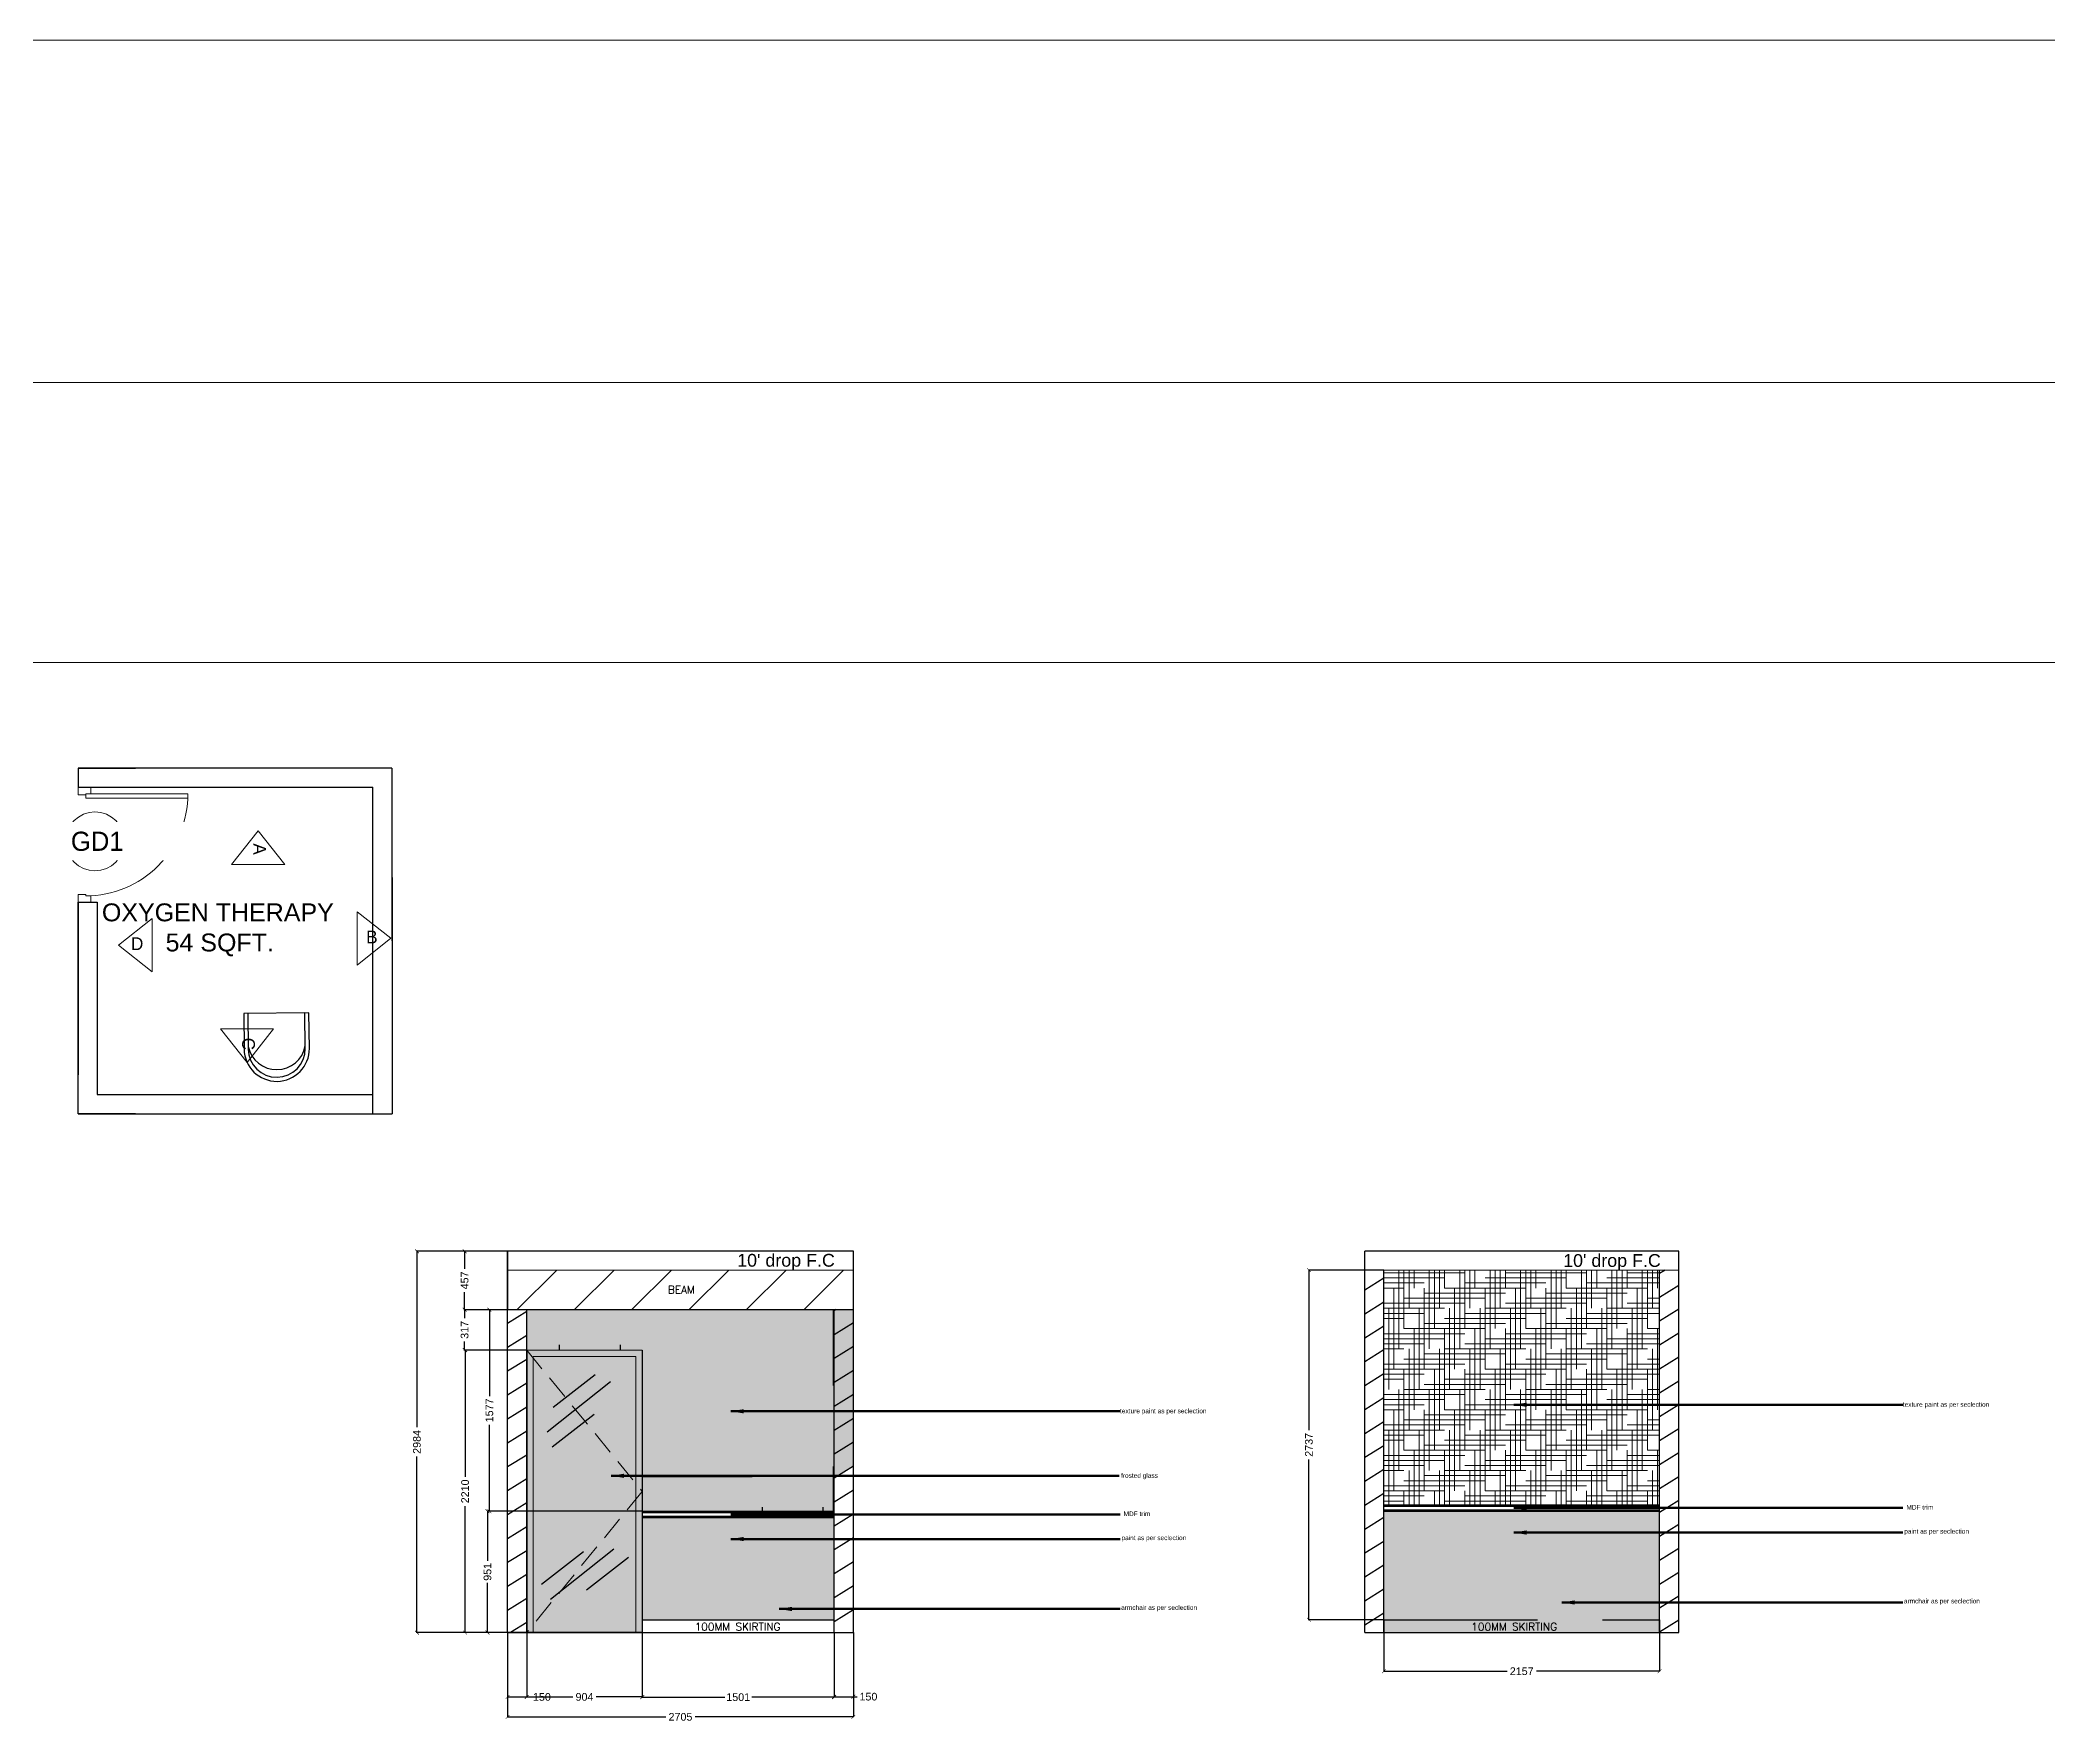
# Model space of a CAD drawing. Header units: millimetres. Extents: x 1464389 to 1998638, y -29162 to 256806.
# Drawn here: x 1534039 to 1549749, y 174892 to 188054 of the extents above; entities that cross this region are included whole.
import ezdxf

# ---------------------------------------------------------------- set-up
doc = ezdxf.new("R2010")
doc.units = ezdxf.units.MM
doc.header["$LTSCALE"] = 15
doc.header["$PDMODE"] = 35
doc.linetypes.add('DASHED2', pattern=[0.375, 0.25, -0.125])
doc.linetypes.add('HIDDEN', pattern=[9.525, 6.35, -3.175])
doc.layers.get('0').update_dxf_attribs({"lineweight": 5})
for name, color, linetype in [('A-TEXT', 4, 'Continuous'), ('COLUMN', 14, 'Continuous'), ('Layer 1', 7, 'Continuous'), ('NEW WALL', 5, 'Continuous'), ('S-beamline-7', 8, 'HIDDEN'), ('Text', 250, 'Continuous')]:
    doc.layers.add(name, color=color, linetype=linetype)
for name, color, linetype, lineweight in [('dimension', 1, 'Continuous', 25), ('DOOR', 124, 'Continuous', 9), ('false ceiling', 124, 'Continuous', 9), ('Hatch', 252, 'Continuous', 15), ('I-ANNO-SYMB', 6, 'Continuous', 20), ('leader', 10, 'Continuous', 18), ('ledge wall line', 252, 'Continuous', 13), ('LS_DR_Door', 34, 'Continuous', 5), ('LS_DR_TEXT', 7, 'Continuous', 13)]:
    doc.layers.add(name, color=color, linetype=linetype, lineweight=lineweight)
doc.layers.add('Furnitures', color=7, linetype='Continuous', lineweight=25, true_color=0x753b00)
doc.styles.add('ARIAL', font='arial.ttf')
doc.styles.add('ROMANS', font='romans.shx')
doc.dimstyles.new('MD50', dxfattribs={"dimscale": 50, "dimtxt": 1.9, "dimasz": 1.3, "dimexe": 1.3, "dimexo": 2.38, "dimgap": 1, "dimtad": 1, "dimdec": 0, "dimzin": 3, "dimdsep": 46, "dimtxsty": 'ROMANS', "dimblk": 'OBLIQUE', "dimcen": -1.9, "dimdle": 1.3, "dimclrd": 150, "dimclre": 150, "dimclrt": 256, "dimadec": 0, "dimazin": 0, "dimtfac": 1, "dimtdec": 0, "dimtix": 1, "dimtmove": 2, "dimatfit": 3, "dimfxl": 1, "dimtolj": 1, "dimtzin": 3, "dimarcsym": 0})
doc.dimstyles.new('SC-25', dxfattribs={"dimtxt": 60, "dimasz": 30, "dimexe": 0, "dimexo": 0, "dimgap": 25, "dimtad": 0, "dimdec": 0, "dimzin": 0, "dimdsep": 46, "dimtxsty": 'ARIAL', "dimblk": 'ARCHTICK', "dimcen": 0.09, "dimdle": 3, "dimclrd": 251, "dimclre": 251, "dimclrt": 1, "dimadec": 0, "dimazin": 0, "dimtfac": 1, "dimtdec": 0, "dimtofl": 0, "dimtmove": 0, "dimatfit": 2, "dimfxl": 100, "dimtolj": 1, "dimtzin": 0, "dimarcsym": 0})

# ---------------------------------------------------------------- blocks, each defined once
blk = doc.blocks.new('D900')
for points in [[(0, 840), (0, 900), (100, 900), (100, 850), (60, 850), (60, 840)], [(0, 60), (0, 0), (100, 0), (100, 50), (60, 50), (60, 60)]]:
    blk.add_lwpolyline(points, close=True)
blk.add_lwpolyline([(60, 850, -0.414214), (860, 50), (60, 50), (60, 85), (859, 85)], format="xyb")
blk = doc.blocks.new('_Oblique')
at = {"color": 0, "linetype": 'ByBlock', "lineweight": -2}
blk.add_line((-0.5, -0.5), (0.5, 0.5), dxfattribs=at)
blk = doc.blocks.new('_ArchTick')
at = {"color": 0, "linetype": 'ByBlock', "const_width": 0.15}
blk.add_lwpolyline([(-0.5, -0.5), (0.5, 0.5)], dxfattribs=at)
blk = doc.blocks.new('*D2247')
at = {"layer": 'Defpoints', "color": 0, "ltscale": 0.25, "transparency": 16777216}
for p in [(1537696, 178575), (1537360, 178118), (1537696, 178118)]:
    blk.add_point(p, dxfattribs=at)
at = {"layer": 'dimension', "color": 251, "lineweight": -2, "ltscale": 0.25, "transparency": 16777216}
for p, q in [((1537360, 178578), (1537360, 178439)), ((1537696, 178575), (1537360, 178575)), ((1537360, 178115), (1537360, 178254)), ((1537696, 178118), (1537360, 178118))]:
    blk.add_line(p, q, dxfattribs=at)
at = {"layer": 'dimension', "color": 251, "lineweight": -2, "ltscale": 0.25, "transparency": 16777216, "xscale": 30, "yscale": 30, "zscale": 30}
for p, rotation in [((1537360, 178575), 90), ((1537360, 178118), 270)]:
    blk.add_blockref('_ArchTick', p, dxfattribs=dict(at, rotation=rotation))
at = {"layer": 'dimension', "color": 1, "ltscale": 0.25, "transparency": 16777216, "insert": (1537360, 178347), "char_height": 60, "attachment_point": 5, "rotation": 90, "style": 'ARIAL'}
blk.add_mtext('\\A1;457', dxfattribs=at)
blk = doc.blocks.new('*D1619')
at = {"layer": 'Defpoints', "color": 0, "ltscale": 0.25, "transparency": 16777216}
for p in [(1537696, 178118), (1537360, 177801), (1537696, 177801)]:
    blk.add_point(p, dxfattribs=at)
at = {"layer": 'dimension', "color": 251, "lineweight": -2, "ltscale": 0.25, "transparency": 16777216}
for p, q in [((1537360, 178121), (1537360, 178051)), ((1537696, 178118), (1537360, 178118)), ((1537360, 177798), (1537360, 177869)), ((1537696, 177801), (1537360, 177801))]:
    blk.add_line(p, q, dxfattribs=at)
at = {"layer": 'dimension', "color": 251, "lineweight": -2, "ltscale": 0.25, "transparency": 16777216, "xscale": 30, "yscale": 30, "zscale": 30}
for p, rotation in [((1537360, 178118), 90), ((1537360, 177801), 270)]:
    blk.add_blockref('_ArchTick', p, dxfattribs=dict(at, rotation=rotation))
at = {"layer": 'dimension', "color": 1, "ltscale": 0.25, "transparency": 16777216, "insert": (1537360, 177960), "char_height": 60, "attachment_point": 5, "rotation": 90, "style": 'ARIAL'}
blk.add_mtext('\\A1;317', dxfattribs=at)
blk = doc.blocks.new('*D2248')
at = {"layer": 'Defpoints', "color": 0, "ltscale": 0.25, "transparency": 16777216}
for p in [(1537846, 177801), (1537364, 175591), (1537846, 175591)]:
    blk.add_point(p, dxfattribs=at)
at = {"layer": 'dimension', "color": 251, "lineweight": -2, "ltscale": 0.25, "transparency": 16777216}
for p, q in [((1537364, 177804), (1537364, 176811)), ((1537846, 177801), (1537364, 177801)), ((1537364, 175588), (1537364, 176581)), ((1537846, 175591), (1537364, 175591))]:
    blk.add_line(p, q, dxfattribs=at)
at = {"layer": 'dimension', "color": 251, "lineweight": -2, "ltscale": 0.25, "transparency": 16777216, "xscale": 30, "yscale": 30, "zscale": 30}
for p, rotation in [((1537364, 177801), 90), ((1537364, 175591), 270)]:
    blk.add_blockref('_ArchTick', p, dxfattribs=dict(at, rotation=rotation))
at = {"layer": 'dimension', "color": 1, "ltscale": 0.25, "transparency": 16777216, "insert": (1537364, 176696), "char_height": 60, "attachment_point": 5, "rotation": 90, "style": 'ARIAL'}
blk.add_mtext('\\A1;2210', dxfattribs=at)
blk = doc.blocks.new('*D2249')
at = {"layer": 'Defpoints', "color": 0, "ltscale": 0.25, "transparency": 16777216}
for p in [(1538746, 176541), (1537539, 175591), (1538750, 175591)]:
    blk.add_point(p, dxfattribs=at)
at = {"layer": 'dimension', "color": 251, "lineweight": -2, "ltscale": 0.25, "transparency": 16777216}
for p, q in [((1537539, 176544), (1537539, 176152)), ((1538746, 176541), (1537539, 176541)), ((1537539, 175588), (1537539, 175981)), ((1538750, 175591), (1537539, 175591))]:
    blk.add_line(p, q, dxfattribs=at)
at = {"layer": 'dimension', "color": 251, "lineweight": -2, "ltscale": 0.25, "transparency": 16777216, "xscale": 30, "yscale": 30, "zscale": 30}
for p, rotation in [((1537539, 176541), 90), ((1537539, 175591), 270)]:
    blk.add_blockref('_ArchTick', p, dxfattribs=dict(at, rotation=rotation))
at = {"layer": 'dimension', "color": 1, "ltscale": 0.25, "transparency": 16777216, "insert": (1537539, 176066), "char_height": 60, "attachment_point": 5, "rotation": 90, "style": 'ARIAL'}
blk.add_mtext('\\A1;951', dxfattribs=at)
blk = doc.blocks.new('*D1620')
at = {"layer": 'Defpoints', "color": 0, "ltscale": 0.25, "transparency": 16777216}
for p in [(1537696, 178118), (1537554, 176541), (1537696, 176541)]:
    blk.add_point(p, dxfattribs=at)
at = {"layer": 'dimension', "color": 251, "lineweight": -2, "ltscale": 0.25, "transparency": 16777216}
for p, q in [((1537554, 178121), (1537554, 177442)), ((1537696, 178118), (1537554, 178118)), ((1537554, 176538), (1537554, 177218)), ((1537696, 176541), (1537554, 176541))]:
    blk.add_line(p, q, dxfattribs=at)
at = {"layer": 'dimension', "color": 251, "lineweight": -2, "ltscale": 0.25, "transparency": 16777216, "xscale": 30, "yscale": 30, "zscale": 30}
for p, rotation in [((1537554, 178118), 90), ((1537554, 176541), 270)]:
    blk.add_blockref('_ArchTick', p, dxfattribs=dict(at, rotation=rotation))
at = {"layer": 'dimension', "color": 1, "ltscale": 0.25, "transparency": 16777216, "insert": (1537554, 177330), "char_height": 60, "attachment_point": 5, "rotation": 90, "style": 'ARIAL'}
blk.add_mtext('\\A1;1577', dxfattribs=at)
blk = doc.blocks.new('*D1621')
at = {"layer": 'Defpoints', "color": 0, "ltscale": 0.25, "transparency": 16777216}
for p in [(1537696, 178575), (1536987, 175591), (1537696, 175591)]:
    blk.add_point(p, dxfattribs=at)
at = {"layer": 'dimension', "color": 251, "lineweight": -2, "ltscale": 0.25, "transparency": 16777216}
for p, q in [((1536987, 178578), (1536987, 177198)), ((1537696, 178575), (1536987, 178575)), ((1536987, 175588), (1536987, 176968)), ((1537696, 175591), (1536987, 175591))]:
    blk.add_line(p, q, dxfattribs=at)
at = {"layer": 'dimension', "color": 251, "lineweight": -2, "ltscale": 0.25, "transparency": 16777216, "xscale": 30, "yscale": 30, "zscale": 30}
for p, rotation in [((1536987, 178575), 90), ((1536987, 175591), 270)]:
    blk.add_blockref('_ArchTick', p, dxfattribs=dict(at, rotation=rotation))
at = {"layer": 'dimension', "color": 1, "ltscale": 0.25, "transparency": 16777216, "insert": (1536987, 177083), "char_height": 60, "attachment_point": 5, "rotation": 90, "style": 'ARIAL'}
blk.add_mtext('\\A1;2984', dxfattribs=at)
blk = doc.blocks.new('*D2250')
at = {"layer": 'Defpoints', "color": 0, "ltscale": 0.25, "transparency": 16777216}
for p in [(1537846, 177801), (1538750, 177801), (1538750, 175087)]:
    blk.add_point(p, dxfattribs=at)
at = {"layer": 'dimension', "color": 251, "lineweight": -2, "ltscale": 0.25, "transparency": 16777216}
for p, q in [((1537846, 177801), (1537846, 175087)), ((1538750, 177801), (1538750, 175087)), ((1537843, 175087), (1538207, 175087)), ((1538753, 175087), (1538390, 175087))]:
    blk.add_line(p, q, dxfattribs=at)
at = {"layer": 'dimension', "color": 251, "lineweight": -2, "ltscale": 0.25, "transparency": 16777216, "xscale": 30, "yscale": 30, "zscale": 30, "rotation": 180}
blk.add_blockref('_ArchTick', (1537846, 175087), dxfattribs=at)
at = {"layer": 'dimension', "color": 251, "lineweight": -2, "ltscale": 0.25, "transparency": 16777216, "xscale": 30, "yscale": 30, "zscale": 30}
blk.add_blockref('_ArchTick', (1538750, 175087), dxfattribs=at)
at = {"layer": 'dimension', "color": 1, "ltscale": 0.25, "transparency": 16777216, "insert": (1538298, 175087), "char_height": 60, "attachment_point": 5, "style": 'ARIAL'}
blk.add_mtext('\\A1;904', dxfattribs=at)
blk = doc.blocks.new('*D1622')
at = {"layer": 'Defpoints', "color": 0, "ltscale": 0.25, "transparency": 16777216}
for p in [(1537696, 175591), (1537846, 175591), (1537846, 175087)]:
    blk.add_point(p, dxfattribs=at)
at = {"layer": 'dimension', "color": 251, "lineweight": -2, "ltscale": 0.25, "transparency": 16777216}
for p, q in [((1537696, 175591), (1537696, 175087)), ((1537846, 175591), (1537846, 175087)), ((1537693, 175087), (1537846, 175087)), ((1537846, 175087), (1537876, 175087))]:
    blk.add_line(p, q, dxfattribs=at)
at = {"layer": 'dimension', "color": 251, "lineweight": -2, "ltscale": 0.25, "transparency": 16777216, "xscale": 30, "yscale": 30, "zscale": 30, "rotation": 180}
blk.add_blockref('_ArchTick', (1537696, 175087), dxfattribs=at)
at = {"layer": 'dimension', "color": 251, "lineweight": -2, "ltscale": 0.25, "transparency": 16777216, "xscale": 30, "yscale": 30, "zscale": 30}
blk.add_blockref('_ArchTick', (1537846, 175087), dxfattribs=at)
at = {"layer": 'dimension', "color": 1, "ltscale": 0.25, "transparency": 16777216, "insert": (1537965, 175087), "char_height": 60, "attachment_point": 5, "style": 'ARIAL'}
blk.add_mtext('\\A1;150', dxfattribs=at)
blk = doc.blocks.new('*D2251')
at = {"layer": 'Defpoints', "color": 0, "ltscale": 0.25, "transparency": 16777216}
for p in [(1538750, 175591), (1540252, 175591), (1540252, 175085)]:
    blk.add_point(p, dxfattribs=at)
at = {"layer": 'dimension', "color": 251, "lineweight": -2, "ltscale": 0.25, "transparency": 16777216}
for p, q in [((1538750, 175591), (1538750, 175085)), ((1540252, 175591), (1540252, 175085)), ((1538747, 175085), (1539395, 175085)), ((1540255, 175085), (1539607, 175085))]:
    blk.add_line(p, q, dxfattribs=at)
at = {"layer": 'dimension', "color": 251, "lineweight": -2, "ltscale": 0.25, "transparency": 16777216, "xscale": 30, "yscale": 30, "zscale": 30, "rotation": 180}
blk.add_blockref('_ArchTick', (1538750, 175085), dxfattribs=at)
at = {"layer": 'dimension', "color": 251, "lineweight": -2, "ltscale": 0.25, "transparency": 16777216, "xscale": 30, "yscale": 30, "zscale": 30}
blk.add_blockref('_ArchTick', (1540252, 175085), dxfattribs=at)
at = {"layer": 'dimension', "color": 1, "ltscale": 0.25, "transparency": 16777216, "insert": (1539501, 175085), "char_height": 60, "attachment_point": 5, "style": 'ARIAL'}
blk.add_mtext('\\A1;1501', dxfattribs=at)
blk = doc.blocks.new('*D2252')
at = {"layer": 'Defpoints', "color": 0, "ltscale": 0.25, "transparency": 16777216}
for p in [(1540252, 175591), (1540402, 175591), (1540402, 175089)]:
    blk.add_point(p, dxfattribs=at)
at = {"layer": 'dimension', "color": 251, "lineweight": -2, "ltscale": 0.25, "transparency": 16777216}
for p, q in [((1540252, 175591), (1540252, 175089)), ((1540402, 175591), (1540402, 175089)), ((1540249, 175089), (1540402, 175089)), ((1540402, 175089), (1540432, 175089))]:
    blk.add_line(p, q, dxfattribs=at)
at = {"layer": 'dimension', "color": 251, "lineweight": -2, "ltscale": 0.25, "transparency": 16777216, "xscale": 30, "yscale": 30, "zscale": 30, "rotation": 180}
blk.add_blockref('_ArchTick', (1540252, 175089), dxfattribs=at)
at = {"layer": 'dimension', "color": 251, "lineweight": -2, "ltscale": 0.25, "transparency": 16777216, "xscale": 30, "yscale": 30, "zscale": 30}
blk.add_blockref('_ArchTick', (1540402, 175089), dxfattribs=at)
at = {"layer": 'dimension', "color": 1, "ltscale": 0.25, "transparency": 16777216, "insert": (1540520, 175089), "char_height": 60, "attachment_point": 5, "style": 'ARIAL'}
blk.add_mtext('\\A1;150', dxfattribs=at)
blk = doc.blocks.new('*D1623')
at = {"layer": 'Defpoints', "color": 0, "ltscale": 0.25, "transparency": 16777216}
for p in [(1537696, 175591), (1540402, 175591), (1540402, 174931)]:
    blk.add_point(p, dxfattribs=at)
at = {"layer": 'dimension', "color": 251, "lineweight": -2, "ltscale": 0.25, "transparency": 16777216}
for p, q in [((1537696, 175591), (1537696, 174931)), ((1540402, 175591), (1540402, 174931)), ((1537693, 174931), (1538934, 174931)), ((1540405, 174931), (1539164, 174931))]:
    blk.add_line(p, q, dxfattribs=at)
at = {"layer": 'dimension', "color": 251, "lineweight": -2, "ltscale": 0.25, "transparency": 16777216, "xscale": 30, "yscale": 30, "zscale": 30, "rotation": 180}
blk.add_blockref('_ArchTick', (1537696, 174931), dxfattribs=at)
at = {"layer": 'dimension', "color": 251, "lineweight": -2, "ltscale": 0.25, "transparency": 16777216, "xscale": 30, "yscale": 30, "zscale": 30}
blk.add_blockref('_ArchTick', (1540402, 174931), dxfattribs=at)
at = {"layer": 'dimension', "color": 1, "ltscale": 0.25, "transparency": 16777216, "insert": (1539049, 174931), "char_height": 60, "attachment_point": 5, "style": 'ARIAL'}
blk.add_mtext('\\A1;2705', dxfattribs=at)
blk = doc.blocks.new('*D2253')
at = {"layer": 'Defpoints', "color": 0, "ltscale": 0.25, "transparency": 16777216}
for p in [(1544554, 178428), (1543967, 175691), (1544554, 175691)]:
    blk.add_point(p, dxfattribs=at)
at = {"layer": 'dimension', "color": 251, "lineweight": -2, "ltscale": 0.25, "transparency": 16777216}
for p, q in [((1543967, 178431), (1543967, 177175)), ((1544554, 178428), (1543967, 178428)), ((1543967, 175688), (1543967, 176945)), ((1544554, 175691), (1543967, 175691))]:
    blk.add_line(p, q, dxfattribs=at)
at = {"layer": 'dimension', "color": 251, "lineweight": -2, "ltscale": 0.25, "transparency": 16777216, "xscale": 30, "yscale": 30, "zscale": 30}
for p, rotation in [((1543967, 178428), 90), ((1543967, 175691), 270)]:
    blk.add_blockref('_ArchTick', p, dxfattribs=dict(at, rotation=rotation))
at = {"layer": 'dimension', "color": 1, "ltscale": 0.25, "transparency": 16777216, "insert": (1543967, 177060), "char_height": 60, "attachment_point": 5, "rotation": 90, "style": 'ARIAL'}
blk.add_mtext('\\A1;2737', dxfattribs=at)
blk = doc.blocks.new('*D2254')
at = {"layer": 'Defpoints', "color": 0, "ltscale": 0.25, "transparency": 16777216}
for p in [(1544554, 175691), (1546711, 175691), (1546711, 175288)]:
    blk.add_point(p, dxfattribs=at)
at = {"layer": 'dimension', "color": 251, "lineweight": -2, "ltscale": 0.25, "transparency": 16777216}
for p, q in [((1544554, 175691), (1544554, 175288)), ((1546711, 175691), (1546711, 175288)), ((1544551, 175288), (1545517, 175288)), ((1546714, 175288), (1545747, 175288))]:
    blk.add_line(p, q, dxfattribs=at)
at = {"layer": 'dimension', "color": 251, "lineweight": -2, "ltscale": 0.25, "transparency": 16777216, "xscale": 30, "yscale": 30, "zscale": 30, "rotation": 180}
blk.add_blockref('_ArchTick', (1544554, 175288), dxfattribs=at)
at = {"layer": 'dimension', "color": 251, "lineweight": -2, "ltscale": 0.25, "transparency": 16777216, "xscale": 30, "yscale": 30, "zscale": 30}
blk.add_blockref('_ArchTick', (1546711, 175288), dxfattribs=at)
at = {"layer": 'dimension', "color": 1, "ltscale": 0.25, "transparency": 16777216, "insert": (1545632, 175288), "char_height": 60, "attachment_point": 5, "style": 'ARIAL'}
blk.add_mtext('\\A1;2157', dxfattribs=at)

msp = doc.modelspace()

# ---------------------------------------------------------------- hatches: boundary and pattern name
at = {"layer": 'Hatch', "ltscale": 0.25, "true_color": 0xa953a0}
h = msp.add_hatch(dxfattribs=at)
h.set_pattern_fill('HOUND', color=215, scale=25)
h.set_pattern_definition([(0, (353121.708, 302741.088), (158.75, 39.6875), [635, -317.5]), (90, (353121.708, 302741.088), (-39.6875, -158.75), [635, -317.5])])
h.paths.add_polyline_path([(1528340.1, 178428.4), (1526183.2, 178428.4), (1526183.2, 176541.4), (1528339.5, 176541.4), (1528339.5, 176890.7)])
h.paths.add_polyline_path([(1533723.2, 178428.4), (1531317.8, 178428.4), (1531317.8, 176541.4), (1533723.2, 176541.4)])
h.paths.add_polyline_path([(1540401.8, 178118.4), (1537846.3, 178118.4), (1537846.3, 177801.4), (1538750.3, 177801.4), (1538750.3, 176541.4), (1540245.7, 176541.4), (1540245.7, 176795.2), (1540401.8, 176892.7)])
h.paths.add_polyline_path([(1532982.5, 178392.1), (1533796.8, 178392.1), (1533796.8, 178598.1), (1532982.5, 178598.1)], flags=9)
at = {"layer": 'Hatch', "ltscale": 0.25}
h = msp.add_hatch(dxfattribs=at)
h.set_pattern_fill('ANSI31', color=256, scale=100, angle=180)
h.set_pattern_definition([(225, (887148.2, 441685.7), (224.5064, -224.5064), [])])
h.paths.add_polyline_path([(1540401.8, 178428.4), (1537696.3, 178428.4), (1537696.3, 178118.4), (1540401.8, 178118.4)])
h.paths.add_polyline_path([(1539473.3, 178398.3), (1540287.6, 178398.3), (1540287.6, 178604.4), (1539473.3, 178604.4)], flags=9)
at = {"layer": 'Hatch', "ltscale": 0.25, "true_color": 0xa953a0}
h = msp.add_hatch(dxfattribs=at)
h.set_pattern_fill('HOUND', color=215, scale=25)
h.set_pattern_definition([(0, (360435.323, 316717.3), (158.75, 39.6875), [635, -317.5]), (90, (360435.323, 316717.3), (-39.6875, -158.75), [635, -317.5])])
h.paths.add_polyline_path([(1546710.8, 178428.4), (1544553.9, 178428.4), (1544553.9, 176591.4), (1546710.8, 176591.4)])
h.paths.add_polyline_path([(1545936.7, 178396.6), (1546751, 178396.6), (1546751, 178602.7), (1545936.7, 178602.7)], flags=9)
at = {"layer": 'Layer 1', "ltscale": 0.25, "true_color": 0x636466}
h = msp.add_hatch(color=251, dxfattribs=at)
h.dxf.hatch_style = 1
h.paths.add_polyline_path([(1537896.3, 177751.4), (1538700.3, 177751.4), (1538700.3, 175591.4), (1538750.3, 175591.4), (1538750.3, 177801.4), (1537846.3, 177801.4), (1537846.3, 175691.4), (1537846.3, 175591.4), (1537896.3, 175591.4)])
at = {"layer": 'Layer 1', "ltscale": 0.25, "true_color": 0x105689}
h = msp.add_hatch(color=146, dxfattribs=at)
h.dxf.hatch_style = 1
h.paths.add_polyline_path([(1538700.3, 177751.4), (1537896.3, 177751.4), (1537896.3, 175591.4), (1538700.3, 175591.4)])
at = {"layer": 'Layer 1', "ltscale": 0.25, "true_color": 0xccb97e}
h = msp.add_hatch(color=43, dxfattribs=at)
h.dxf.hatch_style = 1
edge = h.paths.add_edge_path()
edge.add_line((1533723.2, 176491.4), (1531317.8, 176491.4))
edge.add_line((1531317.8, 176491.4), (1531317.8, 175691.4))
edge.add_line((1531317.8, 175691.4), (1531825.7, 175691.4))
edge.add_arc((1532873.4, 175987.4), 1088.7, 184.7704, 195.77447, ccw=False)
edge.add_arc((1531846.6, 175902.3), 58.4, 80.98244, 185.36938, ccw=False)
edge.add_arc((1532313.2, 175915.7), 459.5, 161.06672, 174.46681, ccw=False)
edge.add_ellipse((1532079.4, 176005.7), major_axis=(-212.3, 2), ratio=0.8493215, start_angle=-89.71248, end_angle=-18.49713, ccw=False)
edge.add_ellipse((1532080.6, 176005.7), major_axis=(212.3, 2), ratio=0.8493215, start_angle=18.49713, end_angle=89.71248, ccw=False)
edge.add_arc((1531846.8, 175915.7), 459.5, 5.53319, 18.93328, ccw=False)
edge.add_arc((1532313.3, 175902.3), 58.4, -5.36938, 99.01756, ccw=False)
edge.add_arc((1531286.5, 175987.4), 1088.7, 344.22553, 355.2296, ccw=False)
edge.add_line((1532334.2, 175691.4), (1533723.2, 175691.4))
edge.add_line((1533723.2, 175691.4), (1533723.2, 176491.4))
h.paths.add_polyline_path([(1540251.8, 176491.4), (1538750.3, 176491.4), (1538750.3, 175691.4), (1540251.8, 175691.4)])
h.paths.add_polyline_path([(1528340.1, 176491.4), (1526183.2, 176491.4), (1526183.2, 175691.4), (1526567.1, 175691.4, -0.0659502), (1526523.2, 176046.2, -0.265716), (1526531.3, 176059.9, -0.1291723), (1526566.5, 176069.5, -0.1858511), (1526604.8, 176028.7, -0.110252), (1526642.8, 175870.9, -0.0416302), (1526941.6, 175889.5, -0.4080164), (1526957.5, 175873.3), (1526957.5, 175691.4), (1528340.1, 175691.4)])
edge = h.paths.add_edge_path()
edge.add_line((1545808.9, 176065.7), (1545809.9, 176068.1))
edge.add_line((1545809.9, 176068.1), (1545808.6, 176064.8))
edge.add_arc((1546243.2, 175915.7), 459.5, 160.95291, 161.06672, ccw=False)
h.paths.add_polyline_path([(1546140.4, 176148.8), (1546142, 176147.8), (1546143.6, 176146.7)])
h.paths.add_polyline_path([(1545894.8, 176157.9), (1545896.6, 176158.8), (1545893.1, 176156.9)])
h.paths.add_polyline_path([(1545901.8, 176161.5), (1545903.6, 176162.4), (1545900.1, 176160.6)])
h.paths.add_polyline_path([(1546146.8, 176144.5), (1546148.4, 176143.3), (1546150, 176142.2)])
h.paths.add_polyline_path([(1546133.8, 176153), (1546135.5, 176152), (1546137.1, 176150.9)])
h.paths.add_polyline_path([(1545887.9, 176154), (1545889.7, 176155), (1545886.3, 176153)])
h.paths.add_polyline_path([(1545909, 176164.9), (1545910.9, 176165.7), (1545907.2, 176164.1)])
h.paths.add_polyline_path([(1546153, 176139.9), (1546154.6, 176138.7), (1546156.1, 176137.5)])
h.paths.add_polyline_path([(1546127, 176156.9), (1546128.7, 176156), (1546130.4, 176155)])
h.paths.add_polyline_path([(1545881.3, 176149.9), (1545882.9, 176150.9), (1545879.6, 176148.8)])
h.paths.add_polyline_path([(1545916.4, 176168.1), (1545918.2, 176168.8), (1545914.5, 176167.3)])
h.paths.add_polyline_path([(1546159.1, 176135.1), (1546160.5, 176133.9), (1546162, 176132.6)])
h.paths.add_polyline_path([(1546120, 176160.6), (1546121.8, 176159.7), (1546123.5, 176158.8)])
h.paths.add_polyline_path([(1545874.8, 176145.6), (1545876.4, 176146.7), (1545873.2, 176144.5)])
h.paths.add_polyline_path([(1545923.8, 176171), (1545925.7, 176171.7), (1545922, 176170.3)])
h.paths.add_polyline_path([(1546164.8, 176130.1), (1546166.3, 176128.9), (1546167.6, 176127.6)])
h.paths.add_polyline_path([(1546112.8, 176164.1), (1546114.6, 176163.3), (1546116.4, 176162.4)])
h.paths.add_polyline_path([(1545868.5, 176141.1), (1545870.1, 176142.2), (1545867, 176139.9)])
h.paths.add_polyline_path([(1545931.5, 176173.7), (1545933.4, 176174.3), (1545929.6, 176173.1)])
h.paths.add_polyline_path([(1546170.4, 176124.9), (1546171.8, 176123.6), (1546173.1, 176122.3)])
h.paths.add_polyline_path([(1546105.5, 176167.3), (1546107.4, 176166.6), (1546109.2, 176165.7)])
h.paths.add_polyline_path([(1545862.4, 176136.3), (1545864, 176137.5), (1545861, 176135.1)])
h.paths.add_polyline_path([(1545939.2, 176176.1), (1545941.1, 176176.7), (1545937.3, 176175.5)])
h.paths.add_polyline_path([(1546175.7, 176119.6), (1546177, 176118.3), (1546178.3, 176116.9)])
h.paths.add_polyline_path([(1546098.1, 176170.3), (1546100, 176169.6), (1546101.8, 176168.8)])
h.paths.add_polyline_path([(1545856.6, 176131.4), (1545858.1, 176132.6), (1545855.2, 176130.1)])
h.paths.add_polyline_path([(1545947, 176178.3), (1545949, 176178.8), (1545945.1, 176177.8)])
h.paths.add_polyline_path([(1546180.8, 176114.1), (1546182, 176112.7), (1546183.2, 176111.3)])
h.paths.add_polyline_path([(1546090.5, 176173.1), (1546092.4, 176172.4), (1546094.3, 176171.7)])
h.paths.add_polyline_path([(1545851, 176126.3), (1545852.4, 176127.6), (1545849.6, 176124.9)])
h.paths.add_polyline_path([(1545955, 176180.2), (1545957, 176180.6), (1545953, 176179.7)])
h.paths.add_polyline_path([(1546185.6, 176108.4), (1546186.8, 176107), (1546187.9, 176105.5)])
h.paths.add_polyline_path([(1546082.8, 176175.5), (1546084.7, 176175), (1546086.7, 176174.3)])
h.paths.add_polyline_path([(1545845.6, 176121), (1545847, 176122.3), (1545844.3, 176119.6)])
h.paths.add_polyline_path([(1545963, 176181.9), (1545965, 176182.2), (1545961, 176181.5)])
h.paths.add_polyline_path([(1546190.1, 176102.6), (1546191.2, 176101.1), (1546192.3, 176099.6)])
h.paths.add_polyline_path([(1546075, 176177.8), (1546076.9, 176177.3), (1546078.9, 176176.7)])
h.paths.add_polyline_path([(1545840.5, 176115.5), (1545841.8, 176116.9), (1545839.3, 176114.1)])
h.paths.add_polyline_path([(1545971, 176183.2), (1545973.1, 176183.5), (1545969, 176182.9)])
h.paths.add_polyline_path([(1546194.4, 176096.6), (1546195.4, 176095.1), (1546196.4, 176093.5)])
h.paths.add_polyline_path([(1546067.1, 176179.7), (1546069.1, 176179.3), (1546071, 176178.8)])
h.paths.add_polyline_path([(1545835.6, 176109.9), (1545836.8, 176111.3), (1545834.5, 176108.4)])
h.paths.add_polyline_path([(1545979.2, 176184.4), (1545981.2, 176184.6), (1545977.2, 176184.1)])
h.paths.add_polyline_path([(1546198.4, 176090.5), (1546199.4, 176088.9), (1546200.3, 176087.4)])
h.paths.add_polyline_path([(1546059.1, 176181.5), (1546061.1, 176181.1), (1546063.1, 176180.6)])
h.paths.add_polyline_path([(1545831, 176104.1), (1545832.2, 176105.5), (1545829.9, 176102.6)])
h.paths.add_polyline_path([(1545987.4, 176185.2), (1545989.4, 176185.3), (1545985.3, 176185)])
h.paths.add_polyline_path([(1546202.1, 176084.2), (1546203, 176082.6), (1546203.8, 176081)])
h.paths.add_polyline_path([(1546051, 176182.9), (1546053, 176182.6), (1546055.1, 176182.2)])
h.paths.add_polyline_path([(1545826.7, 176098.1), (1545827.8, 176099.6), (1545825.7, 176096.6)])
h.paths.add_polyline_path([(1545995.6, 176185.8), (1545997.7, 176185.8), (1545993.5, 176185.6)])
h.paths.add_polyline_path([(1546205.5, 176077.9), (1546206.3, 176076.3), (1546207.1, 176074.6)])
h.paths.add_polyline_path([(1546042.9, 176184.1), (1546044.9, 176183.8), (1546047, 176183.5)])
h.paths.add_polyline_path([(1545822.6, 176092), (1545823.6, 176093.5), (1545821.7, 176090.5)])
h.paths.add_polyline_path([(1546003.8, 176186.1), (1546005.9, 176186.1), (1546001.8, 176186)])
h.paths.add_polyline_path([(1546208.6, 176071.4), (1546209.4, 176069.8), (1546210.1, 176068.1)])
h.paths.add_polyline_path([(1546034.7, 176185), (1546036.8, 176184.8), (1546038.8, 176184.6)])
h.paths.add_polyline_path([(1545818.8, 176085.8), (1545819.8, 176087.4), (1545818, 176084.2)])
h.paths.add_polyline_path([(1546013, 176186.1), (1546014.1, 176186.1), (1546010, 176186.1)])
h.paths.add_polyline_path([(1545815.3, 176079.5), (1545816.2, 176081), (1545814.5, 176077.9)])
h.paths.add_polyline_path([(1546026.5, 176185.6), (1546028.6, 176185.5), (1546030.6, 176185.3)])
h.paths.add_polyline_path([(1545812.1, 176073), (1545812.9, 176074.6), (1545811.4, 176071.4)])
h.paths.add_polyline_path([(1546018.3, 176186), (1546020.3, 176186), (1546022.4, 176185.8)])
at = {"layer": 'ledge wall line', "ltscale": 0.25, "true_color": 0xccb97e}
h = msp.add_hatch(color=43, dxfattribs=at)
h.dxf.hatch_style = 1
h.paths.add_polyline_path([(1546709.5, 176543.6), (1544552.6, 176543.6), (1544552.6, 175593.6), (1546706.1, 175593.6), (1546709.5, 175595.7)])
h.paths.add_polyline_path([(1545189.7, 175593.9), (1545954, 175593.9), (1545954, 175683.9), (1545189.7, 175683.9)], flags=24)

# ---------------------------------------------------------------- linework, layer by layer
at = {"ltscale": 0.25}
for p, q in [((1520964.5, 188054.3), (1566247, 188054.3)), ((1520964.5, 185374.8), (1615220.4, 185374.8)), ((1520964.5, 183182.8), (1566247, 183182.8))]:
    msp.add_line(p, q, dxfattribs=at)
at = {"color": 251, "ltscale": 0.25}
for p, q in [((1536585.7, 182356.4), (1536469.9, 182356.4)), ((1536585.7, 182206.4), (1536482.2, 182206.4)), ((1536792.1, 180905.3), (1536792.1, 181582.7)), ((1534935.3, 179651), (1535158.6, 179651))]:
    msp.add_line(p, q, dxfattribs=at)
for points in [[(1534335.3, 182146.4), (1534335.3, 182206.4), (1534435.3, 182206.4), (1534435.3, 182156.4), (1534395.3, 182156.4), (1534395.3, 182146.4)], [(1534335.3, 181366.4), (1534335.3, 181306.4), (1534435.3, 181306.4), (1534435.3, 181356.4), (1534395.3, 181356.4), (1534395.3, 181366.4)]]:
    msp.add_lwpolyline(points, close=True)
msp.add_lwpolyline([(1534395.3, 181356.4, 0.4142136), (1535195.3, 182156.4), (1534395.3, 182156.4), (1534395.3, 182121.4), (1535194.6, 182121.4)], format="xyb")
msp.add_circle((1534467.2, 181783.1), 230.2)
msp.add_circle((1534467.2, 181783.1), 230.2)
at = {"layer": 'COLUMN', "color": 240, "true_color": 0xed1f24}
msp.add_line((1534335.3, 182356.4), (1534785.3, 182356.4), dxfattribs=at)
at = {"layer": 'dimension', "color": 251, "ltscale": 0.25}
msp.add_line((1534785.3, 179651), (1534712.9, 179651), dxfattribs=at)
at = {"layer": 'false ceiling', "ltscale": 0.25}
for p, q in [((1537696.3, 178428.4), (1540401.8, 178428.4)), ((1544403.9, 178428.4), (1546861.5, 178428.4))]:
    msp.add_line(p, q, dxfattribs=at)
at = {"layer": 'Furnitures', "ltscale": 0.25}
for p, q in [((1536792.1, 181501), (1536792.1, 180951)), ((1534785.3, 179651), (1534335.3, 179651))]:
    msp.add_line(p, q, dxfattribs=at)
at = {"layer": 'Furnitures'}
for points in [[(1535631.3, 180435.5), (1535634.6, 180157.4, 1), (1536145.1, 180163.5), (1536141.8, 180441.6)], [(1535663.2, 180435.8), (1535666.5, 180157.7, 1), (1536113.2, 180163.1), (1536109.8, 180441.2)]]:
    msp.add_lwpolyline(points, format="xyb", close=True, dxfattribs=at)
msp.add_arc((1535889.1, 180224.8), 227.9, 192.16779, 349.21111, dxfattribs=at)
at = {"layer": 'I-ANNO-SYMB'}
for points in [[(1534914.5, 181178.8), (1534652.4, 180971.7), (1534914.5, 180762.4), (1534914.5, 181178.8)], [(1536520.1, 181231.7), (1536782.1, 181024.6), (1536520.1, 180815.4), (1536520.1, 181231.7)], [(1535865.5, 180314.9), (1535658.4, 180052.8), (1535449.2, 180314.9), (1535865.5, 180314.9)]]:
    msp.add_lwpolyline(points, dxfattribs=at)
at = {"layer": 'Layer 1', "ltscale": 0.25}
for p, q in [((1537696.3, 175591.4), (1537696.3, 178575.3)), ((1537696.3, 175591.4), (1537696.3, 178575.3)), ((1540401.8, 175591.4), (1540401.8, 178575.3)), ((1544403.9, 175591.4), (1544403.9, 178575.3)), ((1546861.5, 175591.4), (1546861.5, 178575.3)), ((1544553.9, 175591.4), (1544553.9, 178428.4)), ((1546710.8, 175591.4), (1546710.8, 178428.4)), ((1537696.3, 178118.4), (1540401.8, 178118.4)), ((1537846.3, 175591.4), (1537846.3, 178118.4)), ((1540251.8, 175591.4), (1540251.8, 178118.4)), ((1544553.9, 176591.4), (1546710.8, 176591.4)), ((1538746.3, 176541.4), (1540251.8, 176541.4)), ((1538746.3, 176531.4), (1540251.8, 176531.4)), ((1538746.3, 176501.4), (1540251.8, 176501.4)), ((1538746.3, 176491.4), (1540251.8, 176491.4)), ((1544553.9, 176581.4), (1546710.8, 176581.4)), ((1544553.9, 176551.4), (1546710.8, 176551.4)), ((1544553.9, 176541.4), (1546710.8, 176541.4)), ((1538750.3, 175691.4), (1540251.8, 175691.4)), ((1544553.9, 175691.4), (1545755.8, 175691.4)), ((1546264.3, 175691.4), (1546710.8, 175691.4))]:
    msp.add_line(p, q, dxfattribs=at)
at = {"layer": 'Layer 1', "color": 8, "linetype": 'Continuous', "ltscale": 0.25}
for p, q in [((1544553.9, 178364.1), (1544403.9, 178270.3)), ((1546754, 178428.4), (1546710.8, 178401.5)), ((1544553.9, 178176.9), (1544403.9, 178083.1)), ((1546861.5, 178308.5), (1546710.8, 178214.3)), ((1537846.3, 178103.8), (1537696.3, 178010.1)), ((1540266.4, 178118.4), (1540251.8, 178109.3)), ((1540401.8, 178015.8), (1540251.8, 177922.1)), ((1546861.5, 178121.3), (1546710.8, 178027.1)), ((1537846.3, 177916.6), (1537696.3, 177822.9)), ((1544553.9, 177989.7), (1544403.9, 177895.9)), ((1546861.5, 177934.1), (1546710.8, 177839.9)), ((1537846.3, 177729.4), (1537696.3, 177635.7)), ((1540401.8, 177828.7), (1540251.8, 177734.9)), ((1544553.9, 177802.5), (1544403.9, 177708.7)), ((1546861.5, 177746.9), (1546710.8, 177652.7)), ((1537846.3, 177542.2), (1537696.3, 177448.5)), ((1540401.8, 177641.5), (1540251.8, 177547.7)), ((1544553.9, 177615.3), (1544403.9, 177521.5)), ((1546861.5, 177559.7), (1546710.8, 177465.5)), ((1540401.8, 177454.3), (1540251.8, 177360.5)), ((1544553.9, 177428.1), (1544403.9, 177334.4)), ((1546861.5, 177372.5), (1546710.8, 177278.3)), ((1537846.3, 177355), (1537696.3, 177261.3)), ((1540401.8, 177267.1), (1540251.8, 177173.3)), ((1544553.9, 177240.9), (1544403.9, 177147.2)), ((1537846.3, 177167.8), (1537696.3, 177074.1)), ((1540401.8, 177079.9), (1540251.8, 176986.1)), ((1546861.5, 177185.3), (1546710.8, 177091.1)), ((1537846.3, 176980.6), (1537696.3, 176886.9)), ((1544553.9, 177053.7), (1544403.9, 176960)), ((1546861.5, 176998.1), (1546710.8, 176903.9)), ((1537846.3, 176793.4), (1537696.3, 176699.7)), ((1540401.8, 176892.7), (1540251.8, 176798.9)), ((1544553.9, 176866.5), (1544403.9, 176772.8)), ((1546861.5, 176810.9), (1546710.8, 176716.7)), ((1537846.3, 176606.2), (1537696.3, 176512.5)), ((1540401.8, 176705.5), (1540251.8, 176611.8)), ((1544553.9, 176679.3), (1544403.9, 176585.6)), ((1546861.5, 176623.7), (1546710.8, 176529.5)), ((1540401.8, 176518.3), (1540251.8, 176424.6)), ((1544553.9, 176492.1), (1544403.9, 176398.4)), ((1546861.5, 176436.5), (1546710.8, 176342.4)), ((1537846.3, 176419), (1537696.3, 176325.3)), ((1540401.8, 176331.1), (1540251.8, 176237.4)), ((1544553.9, 176304.9), (1544403.9, 176211.2)), ((1537846.3, 176231.8), (1537696.3, 176138.1)), ((1540401.8, 176143.9), (1540251.8, 176050.2)), ((1544553.9, 176117.7), (1544403.9, 176024)), ((1546861.5, 176249.3), (1546710.8, 176155.2)), ((1537846.3, 176044.6), (1537696.3, 175950.9)), ((1546861.5, 176062.1), (1546710.8, 175968)), ((1537846.3, 175857.5), (1537696.3, 175763.7)), ((1540401.8, 175956.7), (1540251.8, 175863)), ((1544553.9, 175930.5), (1544403.9, 175836.8)), ((1546861.5, 175874.9), (1546710.8, 175780.8)), ((1537846.3, 175670.3), (1537720.2, 175591.4)), ((1540401.8, 175769.5), (1540251.8, 175675.8)), ((1544553.9, 175743.3), (1544403.9, 175649.6)), ((1546861.5, 175687.7), (1546710.8, 175593.6))]:
    msp.add_line(p, q, dxfattribs=at)
at = {"layer": 'Layer 1', "color": 215, "linetype": 'Continuous', "ltscale": 0.25, "true_color": 0xa953a0}
for p, q in [((1540245.7, 177525.7), (1540245.7, 178118.4)), ((1538102.6, 177801.4), (1538102.6, 177843.2)), ((1538578.8, 177801.4), (1538578.8, 177843.2)), ((1540245.7, 177763.8), (1540251.8, 177763.8)), ((1540245.7, 177287.6), (1540251.8, 177287.6)), ((1538750.3, 176811.3), (1539610.7, 176811.3)), ((1540245.7, 176541.4), (1540245.7, 176890.7)), ((1540245.7, 176811.3), (1540251.8, 176811.3)), ((1539690.1, 176541.4), (1539690.1, 176573.2)), ((1540166.3, 176541.4), (1540166.3, 176573.2))]:
    msp.add_line(p, q, dxfattribs=at)
at = {"layer": 'Layer 1', "ltscale": 0.25}
for points in [[(1540401.8, 178575.3), (1537696.3, 178575.3)], [(1546861.5, 178575.3), (1544403.9, 178575.3)], [(1537696.3, 175591.4), (1540401.8, 175591.4)], [(1544403.9, 175591.4), (1546861.5, 175591.4)]]:
    msp.add_lwpolyline(points, dxfattribs=at)
at = {"layer": 'Layer 1', "color": 18, "ltscale": 20, "true_color": 0x000000}
msp.add_lwpolyline([(1537696.3, 178575.3), (1537696.3, 178118.4)], dxfattribs=at)
at = {"layer": 'Layer 1', "color": 143, "ltscale": 0.25, "true_color": 0x7aafdf}
for points in [[(1538500.5, 177552.5), (1538007.2, 177159.9)], [(1538381.8, 177607.3), (1538052.8, 177351.6)], [(1538375, 177298.3), (1538046.1, 177042.7)], [(1538290, 176222.6), (1537961.1, 175967)], [(1538526.5, 176243.1), (1538033.1, 175850.5)], [(1538642.2, 176178.4), (1538313.2, 175922.7)]]:
    msp.add_lwpolyline(points, dxfattribs=at)
at = {"layer": 'LS_DR_Door', "ltscale": 0.25}
for p, q in [((1537846.3, 175691.4), (1537846.3, 177801.4)), ((1538750.3, 177801.4), (1537846.3, 177801.4)), ((1538700.3, 175589.7), (1538700.3, 177751.4)), ((1538750.3, 175590.8), (1538750.3, 177801.4))]:
    msp.add_line(p, q, dxfattribs=at)
for points in [[(1538726.3, 177801.4), (1537846.3, 177801.4)], [(1538700.3, 177751.4), (1537896.3, 177751.4), (1537896.3, 175589.7)]]:
    msp.add_lwpolyline(points, dxfattribs=at)
at = {"layer": 'LS_DR_Door', "linetype": 'DASHED2', "ltscale": 50}
msp.add_lwpolyline([(1537846.3, 177801.4), (1538750.3, 176696.1), (1537846.3, 175590.8)], dxfattribs=at)
at = {"layer": 'NEW WALL'}
for p, q in [((1534335.3, 182356.4), (1534335.3, 182206.4)), ((1536791, 182356.4), (1534335.3, 182356.4)), ((1534335.3, 182356.4), (1534335.3, 182206.4)), ((1534335.3, 182206.4), (1536642.3, 182206.4)), ((1536642.3, 179651), (1536642.3, 182206.4)), ((1534335.3, 181306.4), (1534335.3, 181306.4)), ((1534335.3, 181306.4), (1534485.3, 181306.4)), ((1534335.3, 181306.4), (1534335.3, 179956.4)), ((1534335.3, 179651), (1534335.3, 181306.4)), ((1534335.3, 181306.4), (1534485.3, 181306.4)), ((1534485.3, 181306.4), (1534485.3, 179801)), ((1534335.3, 179651), (1534785.3, 179651)), ((1534335.3, 179651), (1534785.3, 179651)), ((1534785.3, 179651), (1534335.3, 179651)), ((1534785.3, 179651), (1536793, 179651))]:
    msp.add_line(p, q, dxfattribs=at)
for points in [[(1536791, 182356.4), (1536793, 179651)], [(1534485.3, 179801), (1536642.3, 179801)]]:
    msp.add_lwpolyline(points, dxfattribs=at)
at = {"layer": 'S-beamline-7', "color": 9, "ltscale": 10, "true_color": 0xc7c8ca}
msp.add_lwpolyline([(1534256.5, 181690.3), (1534256.5, 181875.8)], dxfattribs=at)

# ---------------------------------------------------------------- block references
at = {"layer": 'DOOR', "xscale": -1, "rotation": 180}
msp.add_blockref('D900', (1534335.3, 182206.4), dxfattribs=at)

# ---------------------------------------------------------------- texts
at = {"layer": 'LS_DR_TEXT', "char_height": 100}
for s, insert, attachment_point in [('D', (1534749.4, 181032.3), 1), ('B', (1536678.8, 181085.2), 3)]:
    msp.add_mtext_dynamic_manual_height_columns(s, width=102.811, gutter_width=375, heights=[0], dxfattribs=dict(at, insert=insert, attachment_point=attachment_point))
at = {"layer": 'LS_DR_TEXT', "insert": (1535719, 180149.9), "char_height": 100, "attachment_point": 3, "rotation": 270}
msp.add_mtext_dynamic_manual_height_columns('C', width=102.811, gutter_width=375, heights=[0], dxfattribs=at)
at = {"layer": 'LS_DR_TEXT', "ltscale": 0.25, "char_height": 60, "attachment_point": 1, "style": 'ROMANS'}
for s, width, insert in [('BEAM', 469.919, (1538951, 178304)), ('\\pxqc;100MM SKIRTING', 765.98, (1539113.3, 175666.7)), ('\\pxqc;100MM SKIRTING', 765.98, (1545190.2, 175666.7))]:
    msp.add_mtext_dynamic_manual_height_columns(s, width=width, gutter_width=375, heights=[0], dxfattribs=dict(at, insert=insert))
at = {"layer": 'LS_DR_TEXT', "ltscale": 0.25, "char_height": 36.48, "width": 2655.202, "attachment_point": 3, "style": 'ARIAL'}
for s, insert in [('texture paint as per seclection', (1549291.1, 177394.6)), ('texture paint as per seclection', (1543165.6, 177343.7)), ('frosted glass', (1542785.4, 176838.6)), ('MDF trim', (1548851.7, 176589.8)), ('MDF trim', (1542726.2, 176538.8)), ('paint as per seclection', (1543006.9, 176350.8)), ('paint as per seclection', (1549132.4, 176401.7)), ('armchair as per seclection', (1543091.6, 175805)), ('armchair as per seclection', (1549217.1, 175856))]:
    msp.add_mtext(s, dxfattribs=dict(at, insert=insert))
at = {"layer": 'Text', "style": 'ARIAL'}
for s, p in [('OXYGEN THERAPY', (1534521.7, 181157.8)), ('         54 SQFT.', (1534531.1, 180922))]:
    msp.add_text(s, height=140, dxfattribs=at).set_placement(p)
at = {"layer": 'Text', "ltscale": 0.25, "char_height": 100, "attachment_point": 3, "style": 'ARIAL'}
for insert in [(1540257.1, 178554.6), (1546720.5, 178552.9)]:
    msp.add_mtext_dynamic_manual_height_columns("10' drop F.C", width=1302.77, gutter_width=250, heights=[0], dxfattribs=dict(at, insert=insert))

# ---------------------------------------------------------------- dimensions: what is measured, and where the dimension line sits
at = {"layer": 'dimension', "ltscale": 0.25}
for base, p1, p2, picture, middle in [((1536986.9, 175591.4), (1537696.3, 178575.3), (1537696.3, 175591.4), '*D1621', (1536986.9, 177083.4)), ((1537360.2, 178118.4), (1537696.3, 178575.3), (1537696.3, 178118.4), '*D2247', (1537360.2, 178346.9)), ((1543967, 175691.4), (1544553.9, 178428.4), (1544553.9, 175691.4), '*D2253', (1543967, 177059.9)), ((1537360.1, 177801.4), (1537696.3, 178118.4), (1537696.3, 177801.4), '*D1619', (1537360.1, 177959.9)), ((1537554.1, 176541.4), (1537696.3, 178118.4), (1537696.3, 176541.4), '*D1620', (1537554.1, 177329.9)), ((1537364, 175591.4), (1537846.3, 177801.4), (1537846.3, 175591.4), '*D2248', (1537364, 176696.4)), ((1537539.1, 175590.8), (1538746.3, 176541.4), (1538750.3, 175590.8), '*D2249', (1537539.1, 176066.1))]:
    dim = msp.add_linear_dim(base=base, p1=p1, p2=p2, angle=90, dimstyle='SC-25', dxfattribs=at)
    dim.commit()
    dim.dimension.update_dxf_attribs({"geometry": picture, "text_midpoint": middle})
for base, p1, p2, picture, middle in [((1538750.3, 175086.9), (1537846.3, 177801.4), (1538750.3, 177801.4), '*D2250', (1538298.3, 175086.9)), ((1546710.8, 175287.7), (1544553.9, 175691.4), (1546710.8, 175691.4), '*D2254', (1545632.4, 175287.7)), ((1537846.3, 175086.9), (1537696.3, 175591.4), (1537846.3, 175590.8), '*D1622', (1537964.7, 175086.9)), ((1540401.7725, 174931.4639), (1537696.3422, 175591.4335), (1540401.7725, 175591.4335), '*D1623', (1539049.0573, 174931.4639)), ((1540251.7725, 175084.836), (1538750.3422, 175591.4335), (1540251.7725, 175591.4335), '*D2251', (1539501.0573, 175084.836)), ((1540401.8, 175088.6), (1540251.8, 175591.4), (1540401.8, 175591.4), '*D2252', (1540520.1, 175088.6))]:
    dim = msp.add_linear_dim(base=base, p1=p1, p2=p2, dimstyle='SC-25', dxfattribs=at)
    dim.commit()
    dim.dimension.update_dxf_attribs({"geometry": picture, "text_midpoint": middle})

# ---------------------------------------------------------------- leaders
at = {"layer": 'leader', "color": 1, "ltscale": 0.25}
for points in [[(1545569.7, 177373.8), (1548615.4, 177373.8)], [(1539444.2, 177322.8), (1542489.9, 177322.8)], [(1538507.6, 176817.8), (1542483.1, 176817.8)], [(1539444.2, 176515.3), (1542489.9, 176515.3)], [(1545569.7, 176566.3), (1548615.4, 176566.3)], [(1539444.2, 176323), (1542489.9, 176323)], [(1545569.7, 176373.9), (1548615.4, 176373.9)], [(1545946.8, 175826.5), (1548615.4, 175826.5)], [(1539821.3, 175775.6), (1542489.9, 175775.6)]]:
    msp.add_leader(points, dimstyle='MD50', override={"dimtxt": 2, "dimasz": 2, "dimgap": 1, "dimtad": 0, "dimclrd": 256, "dimclre": 8, "dimclrt": 1, "dimfxl": 30, "dimlwd": 65535, "dimlwe": 65535, "dimarcsym": 2}, dxfattribs=at)

# ---------------------------------------------------------------- next in the draw order: texts
at = {"layer": 'A-TEXT', "insert": (1534278.9, 181859.2), "char_height": 150, "width": 1706.878, "attachment_point": 1, "bg_fill": 2}
msp.add_mtext('GD1', dxfattribs=at)

# ---------------------------------------------------------------- next in the draw order: linework, layer by layer
at = {"layer": 'I-ANNO-SYMB'}
msp.add_lwpolyline([(1535952.7, 181602.6), (1535745.6, 181864.7), (1535536.4, 181602.6), (1535952.7, 181602.6)], dxfattribs=at)

# ---------------------------------------------------------------- next in the draw order: texts
at = {"layer": 'LS_DR_TEXT', "insert": (1535806.2, 181767.7), "char_height": 100, "attachment_point": 1, "rotation": 270}
msp.add_mtext_dynamic_manual_height_columns('A', width=102.811, gutter_width=375, heights=[0], dxfattribs=at)

doc.saveas('drawing.dxf')
